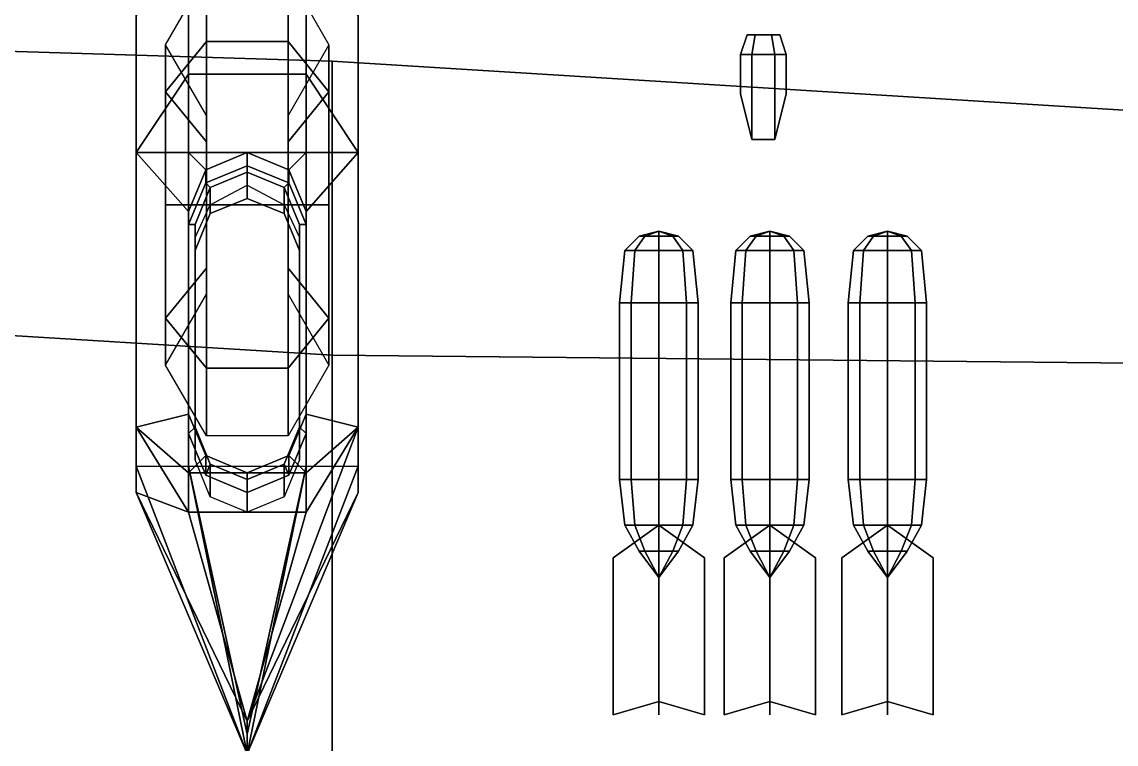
# Model space of a CAD drawing. Header units: millimetres. Extents: x -6.1 to 6.1, y -4.7 to 23.
# Drawn here: x 1.055 to 2.73, y 1.595 to 2.7 of the extents above; entities that cross this region are included whole.
import ezdxf

# ---------------------------------------------------------------- set-up
doc = ezdxf.new("R2010")
doc.units = ezdxf.units.MM
doc.layers.add('bomb', color=1, linetype='Continuous')
doc.layers.add('wing1', color=5, linetype='Continuous')

msp = doc.modelspace()

# ---------------------------------------------------------------- linework, layer by layer
at = {"layer": 'bomb'}
for points in [[(2.03, 2.38, -0.73), (2.0088, 2.372, -0.7512), (2, 2.372, -0.73), (2.03, 2.38, -0.73)], [(2.03, 2.38, -0.73), (2, 2.372, -0.73), (2.0088, 2.372, -0.7088), (2.03, 2.38, -0.73)], [(2.03, 2.38, -0.73), (2.03, 2.372, -0.76), (2.0088, 2.372, -0.7512), (2.03, 2.38, -0.73)], [(2.03, 2.38, -0.73), (2.0088, 2.372, -0.7088), (2.03, 2.372, -0.7), (2.03, 2.38, -0.73)], [(2.03, 2.38, -0.73), (2.0512, 2.372, -0.7512), (2.03, 2.372, -0.76), (2.03, 2.38, -0.73)], [(2.03, 2.38, -0.73), (2.06, 2.372, -0.73), (2.0512, 2.372, -0.7512), (2.03, 2.38, -0.73)], [(2.03, 2.38, -0.73), (2.0512, 2.372, -0.7088), (2.06, 2.372, -0.73), (2.03, 2.38, -0.73)], [(2.03, 2.38, -0.73), (2.03, 2.372, -0.7), (2.0512, 2.372, -0.7088), (2.03, 2.38, -0.73)], [(2.2, 2.38, -0.69), (2.17, 2.372, -0.69), (2.1788, 2.372, -0.6688), (2.2, 2.38, -0.69)], [(2.2, 2.38, -0.69), (2.1788, 2.372, -0.7112), (2.17, 2.372, -0.69), (2.2, 2.38, -0.69)], [(2.2, 2.38, -0.69), (2.1788, 2.372, -0.6688), (2.2, 2.372, -0.66), (2.2, 2.38, -0.69)], [(2.2, 2.38, -0.69), (2.2, 2.372, -0.72), (2.1788, 2.372, -0.7112), (2.2, 2.38, -0.69)], [(2.2, 2.38, -0.69), (2.2, 2.372, -0.66), (2.2212, 2.372, -0.6688), (2.2, 2.38, -0.69)], [(2.2, 2.38, -0.69), (2.2212, 2.372, -0.6688), (2.23, 2.372, -0.69), (2.2, 2.38, -0.69)], [(2.2, 2.38, -0.69), (2.23, 2.372, -0.69), (2.2212, 2.372, -0.7112), (2.2, 2.38, -0.69)], [(2.2, 2.38, -0.69), (2.2212, 2.372, -0.7112), (2.2, 2.372, -0.72), (2.2, 2.38, -0.69)], [(2.38, 2.38, -0.66), (2.35, 2.372, -0.66), (2.3588, 2.372, -0.6388), (2.38, 2.38, -0.66)], [(2.38, 2.38, -0.66), (2.3588, 2.372, -0.6812), (2.35, 2.372, -0.66), (2.38, 2.38, -0.66)], [(2.38, 2.38, -0.66), (2.3588, 2.372, -0.6388), (2.38, 2.372, -0.63), (2.38, 2.38, -0.66)], [(2.38, 2.38, -0.66), (2.38, 2.372, -0.69), (2.3588, 2.372, -0.6812), (2.38, 2.38, -0.66)], [(2.38, 2.38, -0.66), (2.38, 2.372, -0.63), (2.4012, 2.372, -0.6388), (2.38, 2.38, -0.66)], [(2.38, 2.38, -0.66), (2.4012, 2.372, -0.6388), (2.41, 2.372, -0.66), (2.38, 2.38, -0.66)], [(2.38, 2.38, -0.66), (2.41, 2.372, -0.66), (2.4012, 2.372, -0.6812), (2.38, 2.38, -0.66)], [(2.38, 2.38, -0.66), (2.4012, 2.372, -0.6812), (2.38, 2.372, -0.69), (2.38, 2.38, -0.66)], [(2.0088, 2.372, -0.7512), (1.9933, 2.35, -0.7667), (1.978, 2.35, -0.73), (2, 2.372, -0.73)], [(2, 2.372, -0.73), (1.978, 2.35, -0.73), (1.9933, 2.35, -0.6933), (2.0088, 2.372, -0.7088)], [(2.03, 2.372, -0.76), (2.03, 2.35, -0.782), (1.9933, 2.35, -0.7667), (2.0088, 2.372, -0.7512)], [(2.0088, 2.372, -0.7088), (1.9933, 2.35, -0.6933), (2.03, 2.35, -0.678), (2.03, 2.372, -0.7)], [(2.0512, 2.372, -0.7512), (2.0667, 2.35, -0.7667), (2.03, 2.35, -0.782), (2.03, 2.372, -0.76)], [(2.03, 2.372, -0.7), (2.03, 2.35, -0.678), (2.0667, 2.35, -0.6933), (2.0512, 2.372, -0.7088)], [(2.06, 2.372, -0.73), (2.082, 2.35, -0.73), (2.0667, 2.35, -0.7667), (2.0512, 2.372, -0.7512)], [(2.0512, 2.372, -0.7088), (2.0667, 2.35, -0.6933), (2.082, 2.35, -0.73), (2.06, 2.372, -0.73)], [(2.17, 2.372, -0.69), (2.148, 2.35, -0.69), (2.1633, 2.35, -0.6533), (2.1788, 2.372, -0.6688)], [(2.1788, 2.372, -0.7112), (2.1633, 2.35, -0.7267), (2.148, 2.35, -0.69), (2.17, 2.372, -0.69)], [(2.1788, 2.372, -0.6688), (2.1633, 2.35, -0.6533), (2.2, 2.35, -0.638), (2.2, 2.372, -0.66)], [(2.2, 2.372, -0.72), (2.2, 2.35, -0.742), (2.1633, 2.35, -0.7267), (2.1788, 2.372, -0.7112)], [(2.2, 2.372, -0.66), (2.2, 2.35, -0.638), (2.2367, 2.35, -0.6533), (2.2212, 2.372, -0.6688)], [(2.2212, 2.372, -0.7112), (2.2367, 2.35, -0.7267), (2.2, 2.35, -0.742), (2.2, 2.372, -0.72)], [(2.2212, 2.372, -0.6688), (2.2367, 2.35, -0.6533), (2.252, 2.35, -0.69), (2.23, 2.372, -0.69)], [(2.23, 2.372, -0.69), (2.252, 2.35, -0.69), (2.2367, 2.35, -0.7267), (2.2212, 2.372, -0.7112)], [(2.35, 2.372, -0.66), (2.328, 2.35, -0.66), (2.3433, 2.35, -0.6233), (2.3588, 2.372, -0.6388)], [(2.3588, 2.372, -0.6812), (2.3433, 2.35, -0.6967), (2.328, 2.35, -0.66), (2.35, 2.372, -0.66)], [(2.3588, 2.372, -0.6388), (2.3433, 2.35, -0.6233), (2.38, 2.35, -0.608), (2.38, 2.372, -0.63)], [(2.38, 2.372, -0.69), (2.38, 2.35, -0.712), (2.3433, 2.35, -0.6967), (2.3588, 2.372, -0.6812)], [(2.38, 2.372, -0.63), (2.38, 2.35, -0.608), (2.4167, 2.35, -0.6233), (2.4012, 2.372, -0.6388)], [(2.4012, 2.372, -0.6812), (2.4167, 2.35, -0.6967), (2.38, 2.35, -0.712), (2.38, 2.372, -0.69)], [(2.4012, 2.372, -0.6388), (2.4167, 2.35, -0.6233), (2.432, 2.35, -0.66), (2.41, 2.372, -0.66)], [(2.41, 2.372, -0.66), (2.432, 2.35, -0.66), (2.4167, 2.35, -0.6967), (2.4012, 2.372, -0.6812)], [(1.9933, 2.35, -0.7667), (1.9876, 2.27, -0.7724), (1.97, 2.27, -0.73), (1.978, 2.35, -0.73)], [(1.978, 2.35, -0.73), (1.97, 2.27, -0.73), (1.9876, 2.27, -0.6876), (1.9933, 2.35, -0.6933)], [(2.03, 2.35, -0.782), (2.03, 2.27, -0.79), (1.9876, 2.27, -0.7724), (1.9933, 2.35, -0.7667)], [(1.9933, 2.35, -0.6933), (1.9876, 2.27, -0.6876), (2.03, 2.27, -0.67), (2.03, 2.35, -0.678)], [(2.0667, 2.35, -0.7667), (2.0724, 2.27, -0.7724), (2.03, 2.27, -0.79), (2.03, 2.35, -0.782)], [(2.03, 2.35, -0.678), (2.03, 2.27, -0.67), (2.0724, 2.27, -0.6876), (2.0667, 2.35, -0.6933)], [(2.082, 2.35, -0.73), (2.09, 2.27, -0.73), (2.0724, 2.27, -0.7724), (2.0667, 2.35, -0.7667)], [(2.0667, 2.35, -0.6933), (2.0724, 2.27, -0.6876), (2.09, 2.27, -0.73), (2.082, 2.35, -0.73)], [(2.148, 2.35, -0.69), (2.14, 2.27, -0.69), (2.1576, 2.27, -0.6476), (2.1633, 2.35, -0.6533)], [(2.1633, 2.35, -0.7267), (2.1576, 2.27, -0.7324), (2.14, 2.27, -0.69), (2.148, 2.35, -0.69)], [(2.1633, 2.35, -0.6533), (2.1576, 2.27, -0.6476), (2.2, 2.27, -0.63), (2.2, 2.35, -0.638)], [(2.2, 2.35, -0.742), (2.2, 2.27, -0.75), (2.1576, 2.27, -0.7324), (2.1633, 2.35, -0.7267)], [(2.2, 2.35, -0.638), (2.2, 2.27, -0.63), (2.2424, 2.27, -0.6476), (2.2367, 2.35, -0.6533)], [(2.2367, 2.35, -0.7267), (2.2424, 2.27, -0.7324), (2.2, 2.27, -0.75), (2.2, 2.35, -0.742)], [(2.2367, 2.35, -0.6533), (2.2424, 2.27, -0.6476), (2.26, 2.27, -0.69), (2.252, 2.35, -0.69)], [(2.252, 2.35, -0.69), (2.26, 2.27, -0.69), (2.2424, 2.27, -0.7324), (2.2367, 2.35, -0.7267)], [(2.328, 2.35, -0.66), (2.32, 2.27, -0.66), (2.3376, 2.27, -0.6176), (2.3433, 2.35, -0.6233)], [(2.3433, 2.35, -0.6967), (2.3376, 2.27, -0.7024), (2.32, 2.27, -0.66), (2.328, 2.35, -0.66)], [(2.3433, 2.35, -0.6233), (2.3376, 2.27, -0.6176), (2.38, 2.27, -0.6), (2.38, 2.35, -0.608)], [(2.38, 2.35, -0.712), (2.38, 2.27, -0.72), (2.3376, 2.27, -0.7024), (2.3433, 2.35, -0.6967)], [(2.38, 2.35, -0.608), (2.38, 2.27, -0.6), (2.4224, 2.27, -0.6176), (2.4167, 2.35, -0.6233)], [(2.4167, 2.35, -0.6967), (2.4224, 2.27, -0.7024), (2.38, 2.27, -0.72), (2.38, 2.35, -0.712)], [(2.4167, 2.35, -0.6233), (2.4224, 2.27, -0.6176), (2.44, 2.27, -0.66), (2.432, 2.35, -0.66)], [(2.432, 2.35, -0.66), (2.44, 2.27, -0.66), (2.4224, 2.27, -0.7024), (2.4167, 2.35, -0.6967)], [(1.97, 2.27, -0.73), (1.9876, 2.27, -0.7724), (1.9876, 2, -0.7724), (1.97, 2, -0.73)], [(1.9876, 2.27, -0.6876), (1.97, 2.27, -0.73), (1.97, 2, -0.73), (1.9876, 2, -0.6876)], [(1.9876, 2.27, -0.7724), (2.03, 2.27, -0.79), (2.03, 2, -0.79), (1.9876, 2, -0.7724)], [(2.03, 2.27, -0.67), (1.9876, 2.27, -0.6876), (1.9876, 2, -0.6876), (2.03, 2, -0.67)], [(2.03, 2.27, -0.79), (2.0724, 2.27, -0.7724), (2.0724, 2, -0.7724), (2.03, 2, -0.79)], [(2.0724, 2.27, -0.6876), (2.03, 2.27, -0.67), (2.03, 2, -0.67), (2.0724, 2, -0.6876)], [(2.0724, 2.27, -0.7724), (2.09, 2.27, -0.73), (2.09, 2, -0.73), (2.0724, 2, -0.7724)], [(2.09, 2.27, -0.73), (2.0724, 2.27, -0.6876), (2.0724, 2, -0.6876), (2.09, 2, -0.73)], [(2.1576, 2.27, -0.6476), (2.14, 2.27, -0.69), (2.14, 2, -0.69), (2.1576, 2, -0.6476)], [(2.14, 2.27, -0.69), (2.1576, 2.27, -0.7324), (2.1576, 2, -0.7324), (2.14, 2, -0.69)], [(2.2, 2.27, -0.63), (2.1576, 2.27, -0.6476), (2.1576, 2, -0.6476), (2.2, 2, -0.63)], [(2.1576, 2.27, -0.7324), (2.2, 2.27, -0.75), (2.2, 2, -0.75), (2.1576, 2, -0.7324)], [(2.2424, 2.27, -0.6476), (2.2, 2.27, -0.63), (2.2, 2, -0.63), (2.2424, 2, -0.6476)], [(2.2, 2.27, -0.75), (2.2424, 2.27, -0.7324), (2.2424, 2, -0.7324), (2.2, 2, -0.75)], [(2.26, 2.27, -0.69), (2.2424, 2.27, -0.6476), (2.2424, 2, -0.6476), (2.26, 2, -0.69)], [(2.2424, 2.27, -0.7324), (2.26, 2.27, -0.69), (2.26, 2, -0.69), (2.2424, 2, -0.7324)], [(2.3376, 2.27, -0.6176), (2.32, 2.27, -0.66), (2.32, 2, -0.66), (2.3376, 2, -0.6176)], [(2.32, 2.27, -0.66), (2.3376, 2.27, -0.7024), (2.3376, 2, -0.7024), (2.32, 2, -0.66)], [(2.38, 2.27, -0.6), (2.3376, 2.27, -0.6176), (2.3376, 2, -0.6176), (2.38, 2, -0.6)], [(2.3376, 2.27, -0.7024), (2.38, 2.27, -0.72), (2.38, 2, -0.72), (2.3376, 2, -0.7024)], [(2.4224, 2.27, -0.6176), (2.38, 2.27, -0.6), (2.38, 2, -0.6), (2.4224, 2, -0.6176)], [(2.38, 2.27, -0.72), (2.4224, 2.27, -0.7024), (2.4224, 2, -0.7024), (2.38, 2, -0.72)], [(2.44, 2.27, -0.66), (2.4224, 2.27, -0.6176), (2.4224, 2, -0.6176), (2.44, 2, -0.66)], [(2.4224, 2.27, -0.7024), (2.44, 2.27, -0.66), (2.44, 2, -0.66), (2.4224, 2, -0.7024)], [(1.9933, 1.93, -0.6933), (1.9876, 2, -0.6876), (1.97, 2, -0.73), (1.978, 1.93, -0.73)], [(1.978, 1.93, -0.73), (1.97, 2, -0.73), (1.9876, 2, -0.7724), (1.9933, 1.93, -0.7667)], [(2.03, 1.93, -0.678), (2.03, 2, -0.67), (1.9876, 2, -0.6876), (1.9933, 1.93, -0.6933)], [(1.9933, 1.93, -0.7667), (1.9876, 2, -0.7724), (2.03, 2, -0.79), (2.03, 1.93, -0.782)], [(2.0667, 1.93, -0.6933), (2.0724, 2, -0.6876), (2.03, 2, -0.67), (2.03, 1.93, -0.678)], [(2.03, 1.93, -0.782), (2.03, 2, -0.79), (2.0724, 2, -0.7724), (2.0667, 1.93, -0.7667)], [(2.082, 1.93, -0.73), (2.09, 2, -0.73), (2.0724, 2, -0.6876), (2.0667, 1.93, -0.6933)], [(2.0667, 1.93, -0.7667), (2.0724, 2, -0.7724), (2.09, 2, -0.73), (2.082, 1.93, -0.73)], [(2.148, 1.93, -0.69), (2.14, 2, -0.69), (2.1576, 2, -0.7324), (2.1633, 1.93, -0.7267)], [(2.1633, 1.93, -0.6533), (2.1576, 2, -0.6476), (2.14, 2, -0.69), (2.148, 1.93, -0.69)], [(2.1633, 1.93, -0.7267), (2.1576, 2, -0.7324), (2.2, 2, -0.75), (2.2, 1.93, -0.742)], [(2.2, 1.93, -0.638), (2.2, 2, -0.63), (2.1576, 2, -0.6476), (2.1633, 1.93, -0.6533)], [(2.2, 1.93, -0.742), (2.2, 2, -0.75), (2.2424, 2, -0.7324), (2.2367, 1.93, -0.7267)], [(2.2367, 1.93, -0.6533), (2.2424, 2, -0.6476), (2.2, 2, -0.63), (2.2, 1.93, -0.638)], [(2.2367, 1.93, -0.7267), (2.2424, 2, -0.7324), (2.26, 2, -0.69), (2.252, 1.93, -0.69)], [(2.252, 1.93, -0.69), (2.26, 2, -0.69), (2.2424, 2, -0.6476), (2.2367, 1.93, -0.6533)], [(2.328, 1.93, -0.66), (2.32, 2, -0.66), (2.3376, 2, -0.7024), (2.3433, 1.93, -0.6967)], [(2.3433, 1.93, -0.6233), (2.3376, 2, -0.6176), (2.32, 2, -0.66), (2.328, 1.93, -0.66)], [(2.3433, 1.93, -0.6967), (2.3376, 2, -0.7024), (2.38, 2, -0.72), (2.38, 1.93, -0.712)], [(2.38, 1.93, -0.608), (2.38, 2, -0.6), (2.3376, 2, -0.6176), (2.3433, 1.93, -0.6233)], [(2.38, 1.93, -0.712), (2.38, 2, -0.72), (2.4224, 2, -0.7024), (2.4167, 1.93, -0.6967)], [(2.4167, 1.93, -0.6233), (2.4224, 2, -0.6176), (2.38, 2, -0.6), (2.38, 1.93, -0.608)], [(2.4167, 1.93, -0.6967), (2.4224, 2, -0.7024), (2.44, 2, -0.66), (2.432, 1.93, -0.66)], [(2.432, 1.93, -0.66), (2.44, 2, -0.66), (2.4224, 2, -0.6176), (2.4167, 1.93, -0.6233)], [(1.96, 1.88, -0.73), (1.96, 1.64, -0.73), (2.03, 1.66, -0.73), (2.03, 1.93, -0.73)], [(2.03, 1.93, -0.73), (2.03, 1.66, -0.73), (1.96, 1.64, -0.73), (1.96, 1.88, -0.73)], [(2.0088, 1.89, -0.7088), (1.9933, 1.93, -0.6933), (1.978, 1.93, -0.73), (2, 1.89, -0.73)], [(2, 1.89, -0.73), (1.978, 1.93, -0.73), (1.9933, 1.93, -0.7667), (2.0088, 1.89, -0.7512)], [(2.03, 1.89, -0.7), (2.03, 1.93, -0.678), (1.9933, 1.93, -0.6933), (2.0088, 1.89, -0.7088)], [(2.0088, 1.89, -0.7512), (1.9933, 1.93, -0.7667), (2.03, 1.93, -0.782), (2.03, 1.89, -0.76)], [(2.03, 1.88, -0.66), (2.03, 1.64, -0.66), (2.03, 1.66, -0.73), (2.03, 1.93, -0.73)], [(2.03, 1.93, -0.73), (2.03, 1.66, -0.73), (2.03, 1.64, -0.66), (2.03, 1.88, -0.66)], [(2.1, 1.88, -0.73), (2.1, 1.64, -0.73), (2.03, 1.66, -0.73), (2.03, 1.93, -0.73)], [(2.03, 1.93, -0.73), (2.03, 1.66, -0.73), (2.1, 1.64, -0.73), (2.1, 1.88, -0.73)], [(2.03, 1.93, -0.73), (2.03, 1.66, -0.73), (2.03, 1.64, -0.8), (2.03, 1.88, -0.8)], [(2.03, 1.88, -0.8), (2.03, 1.64, -0.8), (2.03, 1.66, -0.73), (2.03, 1.93, -0.73)], [(2.0512, 1.89, -0.7088), (2.0667, 1.93, -0.6933), (2.03, 1.93, -0.678), (2.03, 1.89, -0.7)], [(2.03, 1.89, -0.76), (2.03, 1.93, -0.782), (2.0667, 1.93, -0.7667), (2.0512, 1.89, -0.7512)], [(2.06, 1.89, -0.73), (2.082, 1.93, -0.73), (2.0667, 1.93, -0.6933), (2.0512, 1.89, -0.7088)], [(2.0512, 1.89, -0.7512), (2.0667, 1.93, -0.7667), (2.082, 1.93, -0.73), (2.06, 1.89, -0.73)], [(2.2, 1.93, -0.69), (2.2, 1.66, -0.69), (2.13, 1.64, -0.69), (2.13, 1.88, -0.69)], [(2.13, 1.88, -0.69), (2.13, 1.64, -0.69), (2.2, 1.66, -0.69), (2.2, 1.93, -0.69)], [(2.17, 1.89, -0.69), (2.148, 1.93, -0.69), (2.1633, 1.93, -0.7267), (2.1788, 1.89, -0.7112)], [(2.1788, 1.89, -0.6688), (2.1633, 1.93, -0.6533), (2.148, 1.93, -0.69), (2.17, 1.89, -0.69)], [(2.1788, 1.89, -0.7112), (2.1633, 1.93, -0.7267), (2.2, 1.93, -0.742), (2.2, 1.89, -0.72)], [(2.2, 1.89, -0.66), (2.2, 1.93, -0.638), (2.1633, 1.93, -0.6533), (2.1788, 1.89, -0.6688)], [(2.2, 1.89, -0.72), (2.2, 1.93, -0.742), (2.2367, 1.93, -0.7267), (2.2212, 1.89, -0.7112)], [(2.2212, 1.89, -0.6688), (2.2367, 1.93, -0.6533), (2.2, 1.93, -0.638), (2.2, 1.89, -0.66)], [(2.2, 1.88, -0.76), (2.2, 1.64, -0.76), (2.2, 1.66, -0.69), (2.2, 1.93, -0.69)], [(2.2, 1.93, -0.69), (2.2, 1.66, -0.69), (2.2, 1.64, -0.76), (2.2, 1.88, -0.76)], [(2.2, 1.93, -0.69), (2.2, 1.66, -0.69), (2.27, 1.64, -0.69), (2.27, 1.88, -0.69)], [(2.27, 1.88, -0.69), (2.27, 1.64, -0.69), (2.2, 1.66, -0.69), (2.2, 1.93, -0.69)], [(2.2, 1.93, -0.69), (2.2, 1.66, -0.69), (2.2, 1.64, -0.62), (2.2, 1.88, -0.62)], [(2.2, 1.88, -0.62), (2.2, 1.64, -0.62), (2.2, 1.66, -0.69), (2.2, 1.93, -0.69)], [(2.2212, 1.89, -0.7112), (2.2367, 1.93, -0.7267), (2.252, 1.93, -0.69), (2.23, 1.89, -0.69)], [(2.23, 1.89, -0.69), (2.252, 1.93, -0.69), (2.2367, 1.93, -0.6533), (2.2212, 1.89, -0.6688)], [(2.38, 1.93, -0.66), (2.38, 1.66, -0.66), (2.31, 1.64, -0.66), (2.31, 1.88, -0.66)], [(2.31, 1.88, -0.66), (2.31, 1.64, -0.66), (2.38, 1.66, -0.66), (2.38, 1.93, -0.66)], [(2.35, 1.89, -0.66), (2.328, 1.93, -0.66), (2.3433, 1.93, -0.6967), (2.3588, 1.89, -0.6812)], [(2.3588, 1.89, -0.6388), (2.3433, 1.93, -0.6233), (2.328, 1.93, -0.66), (2.35, 1.89, -0.66)], [(2.3588, 1.89, -0.6812), (2.3433, 1.93, -0.6967), (2.38, 1.93, -0.712), (2.38, 1.89, -0.69)], [(2.38, 1.89, -0.63), (2.38, 1.93, -0.608), (2.3433, 1.93, -0.6233), (2.3588, 1.89, -0.6388)], [(2.38, 1.89, -0.69), (2.38, 1.93, -0.712), (2.4167, 1.93, -0.6967), (2.4012, 1.89, -0.6812)], [(2.4012, 1.89, -0.6388), (2.4167, 1.93, -0.6233), (2.38, 1.93, -0.608), (2.38, 1.89, -0.63)], [(2.38, 1.88, -0.73), (2.38, 1.64, -0.73), (2.38, 1.66, -0.66), (2.38, 1.93, -0.66)], [(2.38, 1.93, -0.66), (2.38, 1.66, -0.66), (2.38, 1.64, -0.73), (2.38, 1.88, -0.73)], [(2.38, 1.93, -0.66), (2.38, 1.66, -0.66), (2.45, 1.64, -0.66), (2.45, 1.88, -0.66)], [(2.45, 1.88, -0.66), (2.45, 1.64, -0.66), (2.38, 1.66, -0.66), (2.38, 1.93, -0.66)], [(2.38, 1.93, -0.66), (2.38, 1.66, -0.66), (2.38, 1.64, -0.59), (2.38, 1.88, -0.59)], [(2.38, 1.88, -0.59), (2.38, 1.64, -0.59), (2.38, 1.66, -0.66), (2.38, 1.93, -0.66)], [(2.4012, 1.89, -0.6812), (2.4167, 1.93, -0.6967), (2.432, 1.93, -0.66), (2.41, 1.89, -0.66)], [(2.41, 1.89, -0.66), (2.432, 1.93, -0.66), (2.4167, 1.93, -0.6233), (2.4012, 1.89, -0.6388)], [(2.03, 1.85, -0.73), (2.0088, 1.89, -0.7088), (2, 1.89, -0.73), (2.03, 1.85, -0.73)], [(2.03, 1.85, -0.73), (2, 1.89, -0.73), (2.0088, 1.89, -0.7512), (2.03, 1.85, -0.73)], [(2.03, 1.85, -0.73), (2.03, 1.89, -0.7), (2.0088, 1.89, -0.7088), (2.03, 1.85, -0.73)], [(2.03, 1.85, -0.73), (2.0088, 1.89, -0.7512), (2.03, 1.89, -0.76), (2.03, 1.85, -0.73)], [(2.03, 1.85, -0.73), (2.0512, 1.89, -0.7088), (2.03, 1.89, -0.7), (2.03, 1.85, -0.73)], [(2.03, 1.85, -0.73), (2.06, 1.89, -0.73), (2.0512, 1.89, -0.7088), (2.03, 1.85, -0.73)], [(2.03, 1.85, -0.73), (2.0512, 1.89, -0.7512), (2.06, 1.89, -0.73), (2.03, 1.85, -0.73)], [(2.03, 1.85, -0.73), (2.03, 1.89, -0.76), (2.0512, 1.89, -0.7512), (2.03, 1.85, -0.73)], [(2.2, 1.85, -0.69), (2.17, 1.89, -0.69), (2.1788, 1.89, -0.7112), (2.2, 1.85, -0.69)], [(2.2, 1.85, -0.69), (2.1788, 1.89, -0.6688), (2.17, 1.89, -0.69), (2.2, 1.85, -0.69)], [(2.2, 1.85, -0.69), (2.1788, 1.89, -0.7112), (2.2, 1.89, -0.72), (2.2, 1.85, -0.69)], [(2.2, 1.85, -0.69), (2.2, 1.89, -0.66), (2.1788, 1.89, -0.6688), (2.2, 1.85, -0.69)], [(2.2, 1.85, -0.69), (2.2, 1.89, -0.72), (2.2212, 1.89, -0.7112), (2.2, 1.85, -0.69)], [(2.2, 1.85, -0.69), (2.2212, 1.89, -0.7112), (2.23, 1.89, -0.69), (2.2, 1.85, -0.69)], [(2.2, 1.85, -0.69), (2.23, 1.89, -0.69), (2.2212, 1.89, -0.6688), (2.2, 1.85, -0.69)], [(2.2, 1.85, -0.69), (2.2212, 1.89, -0.6688), (2.2, 1.89, -0.66), (2.2, 1.85, -0.69)], [(2.38, 1.85, -0.66), (2.35, 1.89, -0.66), (2.3588, 1.89, -0.6812), (2.38, 1.85, -0.66)], [(2.38, 1.85, -0.66), (2.3588, 1.89, -0.6388), (2.35, 1.89, -0.66), (2.38, 1.85, -0.66)], [(2.38, 1.85, -0.66), (2.3588, 1.89, -0.6812), (2.38, 1.89, -0.69), (2.38, 1.85, -0.66)], [(2.38, 1.85, -0.66), (2.38, 1.89, -0.63), (2.3588, 1.89, -0.6388), (2.38, 1.85, -0.66)], [(2.38, 1.85, -0.66), (2.38, 1.89, -0.69), (2.4012, 1.89, -0.6812), (2.38, 1.85, -0.66)], [(2.38, 1.85, -0.66), (2.4012, 1.89, -0.6812), (2.41, 1.89, -0.66), (2.38, 1.85, -0.66)], [(2.38, 1.85, -0.66), (2.41, 1.89, -0.66), (2.4012, 1.89, -0.6388), (2.38, 1.85, -0.66)], [(2.38, 1.85, -0.66), (2.4012, 1.89, -0.6388), (2.38, 1.89, -0.63), (2.38, 1.85, -0.66)]]:
    msp.add_3dface(points, dxfattribs=at)
at = {"layer": 'wing1'}
for points in [[(1.23, 2.71, -1.2), (1.23, 2.79, -1.38), (1.23, 2.02, -1.54), (1.23, 1.98, -1.2)], [(1.23, 2.79, -1.38), (1.23, 2.79, -1.56), (1.23, 2.02, -1.54)], [(1.57, 2.79, -1.38), (1.57, 2.71, -1.2), (1.57, 1.98, -1.2), (1.57, 2.02, -1.54)], [(1.57, 2.79, -1.56), (1.57, 2.79, -1.38), (1.57, 2.02, -1.54)], [(1.3375, 2.6698, -1.7598), (1.275, 2.5932, -1.6832), (1.275, 2.665, -1.51), (1.3375, 2.7733, -1.51)], [(1.4625, 2.6698, -1.7598), (1.3375, 2.6698, -1.7598), (1.3375, 2.7733, -1.51), (1.4625, 2.7733, -1.51)], [(1.525, 2.5932, -1.6832), (1.4625, 2.6698, -1.7598), (1.4625, 2.7733, -1.51), (1.525, 2.665, -1.51)], [(1.31, 2.76, -1.12), (1.23, 2.71, -1.2), (1.23, 2.5, -1.11), (1.31, 2.62, -1.05)], [(1.49, 2.76, -1.12), (1.31, 2.76, -1.12), (1.31, 2.62, -1.05), (1.49, 2.62, -1.05)], [(1.57, 2.71, -1.2), (1.49, 2.76, -1.12), (1.49, 2.62, -1.05), (1.57, 2.5, -1.11)], [(1.23, 2.5, -1.11), (1.23, 2.71, -1.2), (1.23, 1.98, -1.2), (1.23, 2.08, -1.11)], [(1.57, 2.71, -1.2), (1.57, 2.5, -1.11), (1.57, 2.08, -1.11), (1.57, 1.98, -1.2)], [(2.155, 2.65, -0.4), (2.1725, 2.65, -0.3697), (2.1775, 2.68, -0.3783), (2.165, 2.68, -0.4)], [(2.1725, 2.65, -0.4303), (2.155, 2.65, -0.4), (2.165, 2.68, -0.4), (2.1775, 2.68, -0.4217)], [(2.1775, 2.68, -0.3783), (2.2025, 2.68, -0.3783), (2.215, 2.68, -0.4), (2.165, 2.68, -0.4)], [(2.165, 2.68, -0.4), (2.215, 2.68, -0.4), (2.2025, 2.68, -0.4217), (2.1775, 2.68, -0.4217)], [(2.1725, 2.65, -0.3697), (2.2075, 2.65, -0.3697), (2.2025, 2.68, -0.3783), (2.1775, 2.68, -0.3783)], [(2.2075, 2.65, -0.4303), (2.1725, 2.65, -0.4303), (2.1775, 2.68, -0.4217), (2.2025, 2.68, -0.4217)], [(2.2075, 2.65, -0.3697), (2.225, 2.65, -0.4), (2.215, 2.68, -0.4), (2.2025, 2.68, -0.3783)], [(2.225, 2.65, -0.4), (2.2075, 2.65, -0.4303), (2.2025, 2.68, -0.4217), (2.215, 2.68, -0.4)], [(1.3375, 2.42, -1.8633), (1.275, 2.42, -1.755), (1.275, 2.5932, -1.6832), (1.3375, 2.6698, -1.7598)], [(1.275, 2.5932, -1.6832), (1.3375, 2.5167, -1.6067), (1.3375, 2.5567, -1.51), (1.275, 2.665, -1.51)], [(1.4625, 2.42, -1.8633), (1.3375, 2.42, -1.8633), (1.3375, 2.6698, -1.7598), (1.4625, 2.6698, -1.7598)], [(1.525, 2.42, -1.755), (1.4625, 2.42, -1.8633), (1.4625, 2.6698, -1.7598), (1.525, 2.5932, -1.6832)], [(1.4625, 2.5167, -1.6067), (1.525, 2.5932, -1.6832), (1.525, 2.665, -1.51), (1.4625, 2.5567, -1.51)], [(1.53, 2.64, -0.48), (0.88, 2.66, -0.48), (0.88, 2.23, -0.29), (1.53, 2.19, -0.29)], [(1.53, 2.19, -0.65), (0.88, 2.23, -0.65), (0.88, 2.66, -0.48), (1.53, 2.64, -0.48)], [(2.1725, 2.65, -0.3697), (2.155, 2.65, -0.4), (2.155, 2.59, -0.4), (2.1725, 2.52, -0.3697)], [(2.155, 2.65, -0.4), (2.1725, 2.65, -0.4303), (2.1725, 2.52, -0.4303), (2.155, 2.59, -0.4)], [(2.2075, 2.65, -0.3697), (2.1725, 2.65, -0.3697), (2.1725, 2.52, -0.3697), (2.2075, 2.52, -0.3697)], [(2.1725, 2.65, -0.4303), (2.2075, 2.65, -0.4303), (2.2075, 2.52, -0.4303), (2.1725, 2.52, -0.4303)], [(2.225, 2.65, -0.4), (2.2075, 2.65, -0.3697), (2.2075, 2.52, -0.3697), (2.225, 2.59, -0.4)], [(2.2075, 2.65, -0.4303), (2.225, 2.65, -0.4), (2.225, 2.59, -0.4), (2.2075, 2.52, -0.4303)], [(5.57, 2.39, 0.03), (1.53, 2.64, -0.48), (1.53, 2.19, -0.29), (5.57, 2.15, 0.11)], [(5.57, 2.15), (1.53, 2.19, -0.65), (1.53, 2.64, -0.48), (5.57, 2.39, 0.03)], [(1.31, 2.62, -1.05), (1.23, 2.5, -1.11), (1.23, 2.5, -1.11), (1.31, 2.5, -1.03)], [(1.49, 2.62, -1.05), (1.31, 2.62, -1.05), (1.31, 2.5, -1.03), (1.49, 2.5, -1.03)], [(1.57, 2.5, -1.11), (1.49, 2.62, -1.05), (1.49, 2.5, -1.03), (1.57, 2.5, -1.11)], [(1.275, 2.42, -1.755), (1.3375, 2.42, -1.6467), (1.3375, 2.5167, -1.6067), (1.275, 2.5932, -1.6832)], [(1.4625, 2.42, -1.6467), (1.525, 2.42, -1.755), (1.525, 2.5932, -1.6832), (1.4625, 2.5167, -1.6067)], [(1.3375, 2.5167, -1.6067), (1.3375, 2.3233, -1.6067), (1.3375, 2.2833, -1.51), (1.3375, 2.5567, -1.51)], [(1.4625, 2.5567, -1.51), (1.4625, 2.2833, -1.51), (1.4625, 2.3233, -1.6067), (1.4625, 2.5167, -1.6067)], [(1.3375, 2.3233, -1.6067), (1.3375, 2.3233, -1.6067), (1.3375, 2.5167, -1.6067), (1.3375, 2.42, -1.6467)], [(1.4625, 2.3233, -1.6067), (1.4625, 2.42, -1.6467), (1.4625, 2.5167, -1.6067), (1.4625, 2.3233, -1.6067)], [(1.31, 2.41, -1.03), (1.23, 2.5, -1.11), (1.23, 2.08, -1.11), (1.31, 2.1, -1.06)], [(1.31, 2.5, -1.03), (1.23, 2.5, -1.11), (1.23, 2.5, -1.11), (1.31, 2.41, -1.03)], [(1.4, 2.5, -1.03), (1.31, 2.5, -1.03), (1.31, 2.5, -1.03), (1.3364, 2.4736, -1.03)], [(1.3364, 2.4736, -1.03), (1.31, 2.5, -1.03), (1.31, 2.5, -1.03), (1.31, 2.41, -1.03)], [(1.4, 2.5, -1.03), (1.3364, 2.4736, -1.03), (1.3364, 2.4536, -0.85), (1.4, 2.48, -0.85)], [(1.4636, 2.4736, -1.03), (1.4, 2.5, -1.03), (1.4, 2.48, -0.85), (1.4636, 2.4536, -0.85)], [(1.49, 2.5, -1.03), (1.49, 2.5, -1.03), (1.4, 2.5, -1.03), (1.4636, 2.4736, -1.03)], [(1.49, 2.5, -1.03), (1.49, 2.5, -1.03), (1.4636, 2.4736, -1.03), (1.49, 2.41, -1.03)], [(1.57, 2.08, -1.11), (1.57, 2.5, -1.11), (1.49, 2.41, -1.03), (1.49, 2.1, -1.06)], [(1.57, 2.5, -1.11), (1.49, 2.5, -1.03), (1.49, 2.41, -1.03), (1.57, 2.5, -1.11)], [(1.4, 2.48, -0.85), (1.3364, 2.4536, -0.85), (1.3434, 2.4466, -0.85), (1.4, 2.47, -0.85)], [(1.4636, 2.4536, -0.85), (1.4, 2.48, -0.85), (1.4, 2.47, -0.85), (1.4566, 2.4466, -0.85)], [(1.3364, 2.4736, -1.03), (1.31, 2.41, -1.03), (1.31, 2.39, -0.85), (1.3364, 2.4536, -0.85)], [(1.4, 2.47, -0.85), (1.3434, 2.4466, -0.85), (1.3434, 2.4066, -0.65), (1.4, 2.43, -0.65)], [(1.4566, 2.4466, -0.85), (1.4, 2.47, -0.85), (1.4, 2.43, -0.65), (1.4566, 2.4066, -0.65)], [(1.49, 2.41, -1.03), (1.4636, 2.4736, -1.03), (1.4636, 2.4536, -0.85), (1.49, 2.39, -0.85)], [(1.3364, 2.4536, -0.85), (1.31, 2.39, -0.85), (1.32, 2.39, -0.85), (1.3434, 2.4466, -0.85)], [(1.3434, 2.4466, -0.85), (1.32, 2.39, -0.85), (1.32, 2.35, -0.65), (1.3434, 2.4066, -0.65)], [(1.4, 2.43, -0.65), (1.3434, 2.4066, -0.65), (1.3434, 2.42, -0.57), (1.4, 2.45, -0.56)], [(1.4566, 2.4066, -0.65), (1.4, 2.43, -0.65), (1.4, 2.45, -0.56), (1.4566, 2.42, -0.57)], [(1.49, 2.39, -0.85), (1.4636, 2.4536, -0.85), (1.4566, 2.4466, -0.85), (1.48, 2.39, -0.85)], [(1.48, 2.39, -0.85), (1.4566, 2.4466, -0.85), (1.4566, 2.4066, -0.65), (1.48, 2.35, -0.65)], [(1.275, 2.2468, -1.6832), (1.3375, 2.3233, -1.6067), (1.3375, 2.42, -1.6467), (1.275, 2.42, -1.755)], [(1.3375, 2.1702, -1.7598), (1.275, 2.2468, -1.6832), (1.275, 2.42, -1.755), (1.3375, 2.42, -1.8633)], [(1.3434, 2.4066, -0.65), (1.32, 2.35, -0.65), (1.32, 2.37, -0.59), (1.3434, 2.42, -0.57)], [(1.4625, 2.1702, -1.7598), (1.3375, 2.1702, -1.7598), (1.3375, 2.42, -1.8633), (1.4625, 2.42, -1.8633)], [(1.48, 2.35, -0.65), (1.4566, 2.4066, -0.65), (1.4566, 2.42, -0.57), (1.48, 2.37, -0.59)], [(1.4625, 2.3233, -1.6067), (1.525, 2.2468, -1.6832), (1.525, 2.42, -1.755), (1.4625, 2.42, -1.6467)], [(1.525, 2.2468, -1.6832), (1.4625, 2.1702, -1.7598), (1.4625, 2.42, -1.8633), (1.525, 2.42, -1.755)], [(1.31, 2.41, -1.03), (1.31, 2.1, -1.06), (1.31, 2.07, -0.85), (1.31, 2.39, -0.85)], [(1.49, 2.1, -1.06), (1.49, 2.41, -1.03), (1.49, 2.39, -0.85), (1.49, 2.07, -0.85)], [(1.31, 2.39, -0.85), (1.31, 2.07, -0.85), (1.32, 2.08, -0.85), (1.32, 2.39, -0.85)], [(1.32, 2.39, -0.85), (1.32, 2.08, -0.85), (1.32, 2.03, -0.65), (1.32, 2.35, -0.65)], [(1.48, 2.08, -0.85), (1.48, 2.39, -0.85), (1.48, 2.35, -0.65), (1.48, 2.03, -0.65)], [(1.49, 2.07, -0.85), (1.49, 2.39, -0.85), (1.48, 2.39, -0.85), (1.48, 2.08, -0.85)], [(1.32, 2.35, -0.65), (1.32, 2.23, -0.65), (1.32, 2.23, -0.65), (1.32, 2.37, -0.59)], [(1.48, 2.23, -0.65), (1.48, 2.35, -0.65), (1.48, 2.37, -0.59), (1.48, 2.23, -0.65)], [(1.275, 2.175, -1.51), (1.3375, 2.2833, -1.51), (1.3375, 2.3233, -1.6067), (1.275, 2.2468, -1.6832)], [(1.4625, 2.2833, -1.51), (1.525, 2.175, -1.51), (1.525, 2.2468, -1.6832), (1.4625, 2.3233, -1.6067)], [(1.3375, 2.0667, -1.51), (1.275, 2.175, -1.51), (1.275, 2.2468, -1.6832), (1.3375, 2.1702, -1.7598)], [(1.525, 2.175, -1.51), (1.4625, 2.0667, -1.51), (1.4625, 2.1702, -1.7598), (1.525, 2.2468, -1.6832)], [(0.88, 2.23, -0.29), (0.88, 0.62, -0.29), (1.53, 0.62, -0.29), (1.53, 2.19, -0.29)], [(1.53, 0.62, -0.65), (0.88, 0.62, -0.65), (0.88, 2.23, -0.65), (1.53, 2.19, -0.65)], [(1.53, 2.19, -0.29), (1.53, 0.62, -0.29), (5.57, 1.41, 0.11), (5.57, 2.15, 0.11)], [(5.57, 1.41), (1.53, 0.62, -0.65), (1.53, 2.19, -0.65), (5.57, 2.15)], [(1.4625, 2.0667, -1.51), (1.3375, 2.0667, -1.51), (1.3375, 2.1702, -1.7598), (1.4625, 2.1702, -1.7598)], [(1.31, 2.1, -1.06), (1.23, 2.08, -1.11), (1.23, 2.08, -1.11), (1.31, 2.01, -1.07)], [(1.31, 2.1, -1.06), (1.3364, 2.0364, -1.07), (1.3364, 2.0064, -0.85), (1.31, 2.07, -0.85)], [(1.3364, 2.0364, -1.07), (1.31, 2.1, -1.06), (1.31, 2.1, -1.06), (1.31, 2.01, -1.07)], [(1.4636, 2.0364, -1.07), (1.49, 2.1, -1.06), (1.49, 2.07, -0.85), (1.4636, 2.0064, -0.85)], [(1.49, 2.01, -1.07), (1.49, 2.1, -1.06), (1.49, 2.1, -1.06), (1.4636, 2.0364, -1.07)], [(1.49, 2.01, -1.07), (1.57, 2.08, -1.11), (1.57, 2.08, -1.11), (1.49, 2.1, -1.06)], [(1.31, 2.01, -1.07), (1.23, 2.08, -1.11), (1.23, 2.08, -1.11), (1.31, 1.95, -1.11)], [(1.31, 1.95, -1.11), (1.23, 2.08, -1.11), (1.23, 2.08, -1.11), (1.23, 1.98, -1.2)], [(1.31, 2.07, -0.85), (1.3364, 2.0064, -0.85), (1.3434, 2.0234, -0.85), (1.32, 2.08, -0.85)], [(1.32, 2.08, -0.85), (1.3434, 2.0234, -0.85), (1.3434, 1.9734, -0.65), (1.32, 2.03, -0.65)], [(1.57, 1.98, -1.2), (1.57, 1.98, -1.2), (1.57, 2.08, -1.11), (1.4, 1.63, -1.24)], [(1.57, 2.08, -1.11), (1.57, 2.08, -1.11), (1.49, 1.95, -1.11), (1.4, 1.63, -1.24)], [(1.4566, 2.0234, -0.85), (1.48, 2.08, -0.85), (1.48, 2.03, -0.65), (1.4566, 1.9734, -0.65)], [(1.4636, 2.0064, -0.85), (1.49, 2.07, -0.85), (1.48, 2.08, -0.85), (1.4566, 2.0234, -0.85)], [(1.49, 1.95, -1.11), (1.57, 2.08, -1.11), (1.57, 2.08, -1.11), (1.49, 2.01, -1.07)], [(1.4, 2.01, -1.07), (1.3364, 2.0364, -1.07), (1.3364, 2.0364, -1.07), (1.31, 2.01, -1.07)], [(1.3364, 2.0364, -1.07), (1.4, 2.01, -1.07), (1.4, 1.98, -0.85), (1.3364, 2.0064, -0.85)], [(1.4, 2.01, -1.07), (1.4636, 2.0364, -1.07), (1.4636, 2.0064, -0.85), (1.4, 1.98, -0.85)], [(1.49, 2.01, -1.07), (1.4636, 2.0364, -1.07), (1.4636, 2.0364, -1.07), (1.4, 2.01, -1.07)], [(1.23, 1.98, -1.2), (1.23, 2.02, -1.54), (1.4, 1.58, -1.36), (1.4, 1.58, -1.29)], [(1.23, 2.02, -1.54), (1.31, 2.02, -1.59), (1.31, 2.02, -1.59), (1.4, 1.58, -1.36)], [(1.4, 1.61, -1.42), (1.4, 1.61, -1.42), (1.31, 2.02, -1.59), (1.49, 2.02, -1.59)], [(1.4, 1.61, -1.42), (1.4, 1.58, -1.36), (1.4, 1.58, -1.36), (1.31, 2.02, -1.59)], [(1.49, 2.01, -1.07), (1.31, 2.01, -1.07), (1.31, 1.95, -1.11), (1.49, 1.95, -1.11)], [(1.3364, 2.0064, -0.85), (1.4, 1.98, -0.85), (1.4, 2, -0.85), (1.3434, 2.0234, -0.85)], [(1.3434, 2.0234, -0.85), (1.4, 2, -0.85), (1.4, 1.95, -0.65), (1.3434, 1.9734, -0.65)], [(1.4, 2, -0.85), (1.4566, 2.0234, -0.85), (1.4566, 1.9734, -0.65), (1.4, 1.95, -0.65)], [(1.4, 1.98, -0.85), (1.4636, 2.0064, -0.85), (1.4566, 2.0234, -0.85), (1.4, 2, -0.85)], [(1.57, 2.02, -1.54), (1.57, 1.98, -1.2), (1.4, 1.58, -1.29), (1.4, 1.58, -1.36)], [(1.4, 1.58, -1.36), (1.4, 1.61, -1.42), (1.4, 1.61, -1.42), (1.49, 2.02, -1.59)], [(1.49, 2.02, -1.59), (1.57, 2.02, -1.54), (1.4, 1.58, -1.36)], [(1.4, 1.63, -1.24), (1.31, 1.95, -1.11), (1.31, 1.95, -1.11), (1.23, 1.98, -1.2)], [(1.4, 1.58, -1.29), (1.4, 1.63, -1.24), (1.4, 1.63, -1.24), (1.23, 1.98, -1.2)], [(1.57, 1.98, -1.2), (1.57, 1.98, -1.2), (1.4, 1.63, -1.24), (1.4, 1.58, -1.29)], [(1.49, 1.95, -1.11), (1.31, 1.95, -1.11), (1.4, 1.63, -1.24)]]:
    msp.add_3dface(points, dxfattribs=at)

doc.saveas('drawing.dxf')
